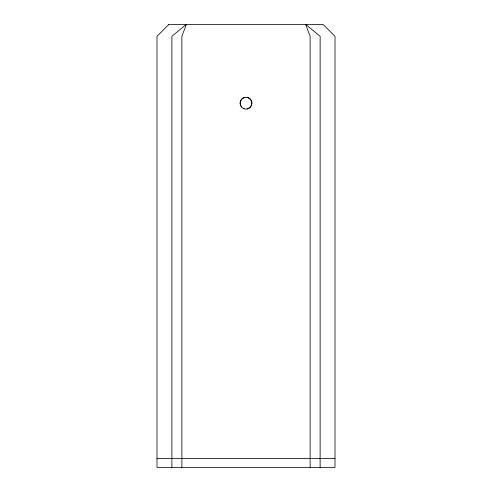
<?xml version="1.0" encoding="UTF-8"?>
<svg xmlns="http://www.w3.org/2000/svg" width="492" height="492" viewBox="0 0 492 492"><rect width="100%" height="100%" fill="white"/><g stroke="black" fill="none" stroke-linecap="round" stroke-linejoin="round"><path stroke-width="0.74" d="M186.333 24.6L181.874 36.328L181.874 467.4M250.397 107.059L250.52 106.918A5.855 5.836 90 0 0 250.52 99.439L250.397 99.304A5.867 5.861 -90 0 0 248.331 97.797L248.159 97.73A5.867 5.861 0 0 0 243.841 97.724L243.675 97.797A5.867 5.861 90 0 0 241.603 99.304L241.486 99.445A5.855 5.836 -90 0 0 241.486 106.918L241.603 107.059M250.016 107.453L249.881 107.576A5.843 5.836 0 0 1 247.125 108.935L247.101 108.941M186.025 24.6L171.874 36.328L171.874 467.4M156.997 458.519L334.997 458.519M243.675 108.56L243.841 108.634A5.867 5.861 0 0 0 248.159 108.634L248.331 108.56A5.867 5.861 90 0 0 250.01 98.904L249.881 98.781M305.926 24.6L320.132 36.328L320.132 467.4M305.692 24.6L310.138 36.328L310.138 467.4M247.125 97.471A5.843 5.836 0 0 1 249.875 98.824M244.192 108.769A5.867 5.861 -90 0 1 244.192 97.607M168.725 24.6L156.997 36.328L157.003 467.4L334.997 467.4L335.003 36.328L323.275 24.6L168.725 24.6"/></g></svg>
